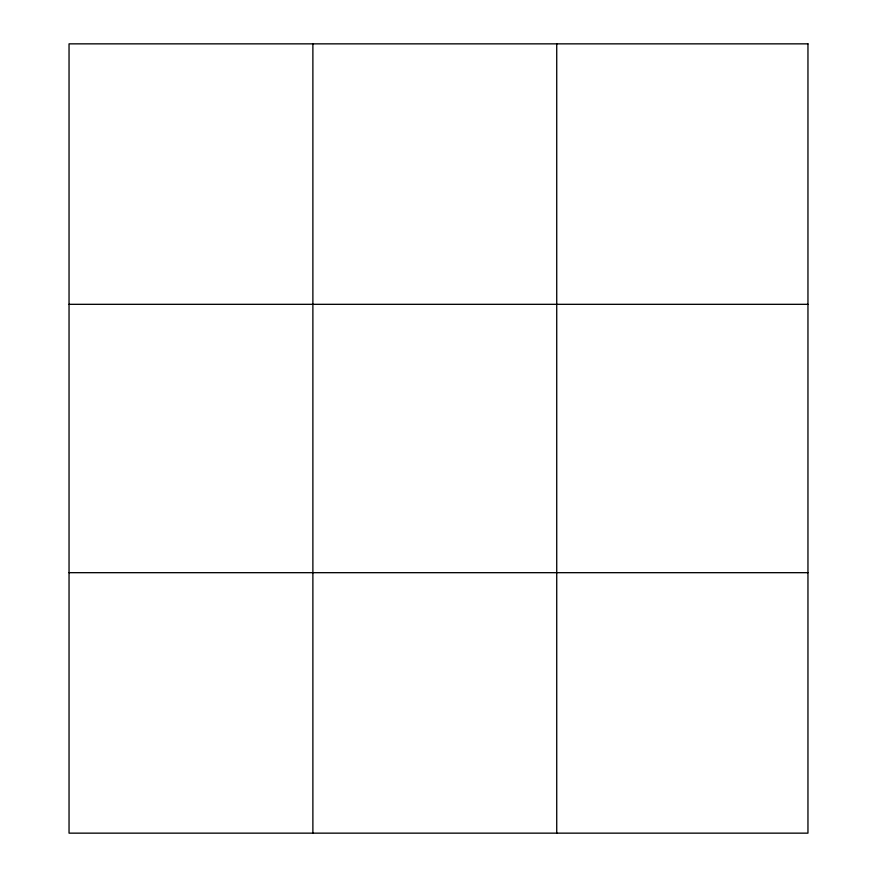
<?xml version="1.0" encoding="UTF-8"?>
<svg xmlns="http://www.w3.org/2000/svg" width="877" height="877" viewBox="0 0 877 877"><rect width="100%" height="100%" fill="white"/><g stroke="black" fill="none" stroke-linecap="round" stroke-linejoin="round"><path stroke-width="1.32" d="M312.881 833.15L312.881 43.85M556.731 833.15L556.731 43.85M69.042 304.319L807.958 304.319M69.042 572.681L807.958 572.681M807.958 43.85L807.958 833.15L69.042 833.15L69.042 43.85L807.958 43.85"/></g></svg>
